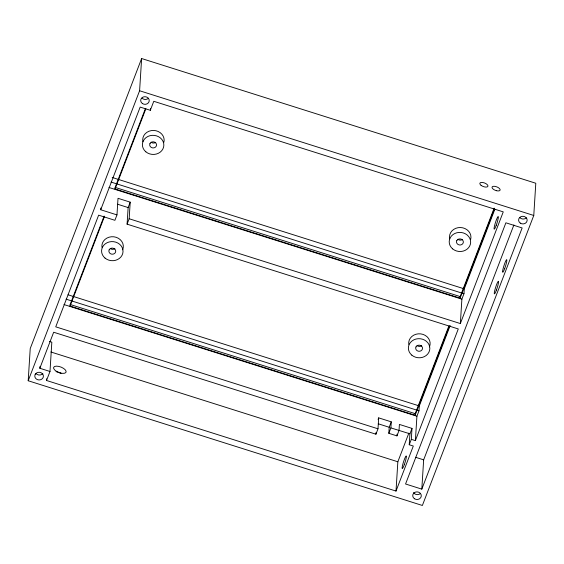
<?xml version="1.0" encoding="UTF-8"?>
<svg xmlns="http://www.w3.org/2000/svg" width="564" height="564" viewBox="0 0 564 564"><rect width="100%" height="100%" fill="white"/><g stroke="black" fill="none" stroke-linecap="round" stroke-linejoin="round"><path stroke-width="0.85" d="M28.2 380.749L30.23 348.531L141.627 58.529L535.8 183.251L533.77 215.469L422.373 505.471L28.2 380.749L139.597 90.748L141.627 58.529M378.084 419.412L378.684 417.868L391.275 421.851L389.202 427.258L388.822 433.307L396.95 435.88L399.023 430.48L399.404 424.424L412.002 428.407L409.929 433.815L409.238 444.749L413.306 446.032L396.006 491.068L46.53 380.488L49.992 371.479L39.832 368.264L39.938 366.544M46.53 380.488L46.636 378.761M49.992 371.479L51.832 342.193L49.491 341.453M449.402 325.985L415.118 415.231L70.063 306.048L70.162 304.489L104.128 216.061M39.832 368.264L53.672 332.238L375.92 434.202L377.993 428.802L55.744 326.838L98.644 215.159L114.901 220.305L116.974 214.898L100.716 209.759L100.829 208.01M494.374 208.906L460.09 298.144L115.042 188.968L115.141 187.403L145.329 108.81M116.974 214.898L118.017 198.302L130.206 202.159L129.163 218.754L127.09 224.162L458.278 328.953L415.379 440.632L411.318 439.342L412.002 428.407M127.09 224.162L128.134 207.566L130.206 202.159M100.716 209.759L140.161 107.09L150.32 110.297L150.426 108.577M375.92 434.202L376.026 432.525M377.993 428.802L378.684 417.868M388.822 433.307L390.894 427.907L391.275 421.851M396.95 435.88L397.056 434.153M396.006 491.068L397.846 461.775L408.858 433.124M415.118 415.231L415.217 413.666L448.866 326.062M415.379 440.632L416.916 416.225L418.989 410.818L419.299 405.939L450.171 325.569M421.816 489.129L522.144 227.955L505.887 222.808L405.558 483.99L421.816 489.129L423.656 459.843L513.889 224.944M460.09 298.144L460.189 296.586L494.156 208.158M129.163 218.754L460.351 323.553L461.888 299.146L463.968 293.738L464.271 288.86L494.825 209.314M70.063 306.048L104.347 216.809M115.042 188.968L145.864 108.732M150.32 110.297L153.775 101.294L503.25 211.874L460.351 323.553M409.238 444.749L411.318 439.342M139.597 90.748L533.77 215.469M112.18 177.456L464.271 288.86M111.037 182.066L463.968 293.738M115.141 187.403L460.189 296.586M108.958 187.474L461.888 299.146M117.566 204.224L128.134 207.566M68.047 294.796L419.299 405.939M66.066 299.146L418.989 410.818M70.162 304.489L415.217 413.666M63.986 304.553L416.916 416.225M378.282 423.804L389.202 427.258M390.894 427.907L409.929 433.815M415.527 457.27L423.656 459.843M50.894 351.992L397.846 461.775M142.903 141.719A10.737 9.56 3.6 0 1 153.577 130.439A10.737 9.56 3.6 0 1 163.891 142.255M155.692 142.332A3.433 3.06 3.6 0 1 151.096 142.213M449.705 238.798A10.737 9.56 3.6 0 1 460.386 227.518A10.737 9.56 3.6 0 1 470.7 239.333M462.494 239.411A3.433 3.06 3.6 0 1 457.905 239.291M101.957 247.335A10.737 9.56 3.6 0 1 113.879 236.795A10.737 9.56 3.6 0 1 122.635 249.803M114.866 248.604A3.433 3.06 3.6 0 1 110.269 248.484M408.766 344.407A10.737 9.56 3.6 0 1 420.681 333.874A10.737 9.56 3.6 0 1 429.444 346.881M421.675 345.683A3.433 3.06 3.6 0 1 417.078 345.563M56.005 371.676A6.655 2.919 21 0 1 61.081 373.544M148.417 98.284A4.293 3.821 3.6 0 1 142.036 98.122M526.332 217.859A4.293 3.821 3.6 0 1 519.952 217.697M420.469 493.451A4.293 3.821 3.6 0 1 413.574 492.626M42.836 373.565A4.293 3.821 3.6 0 1 35.892 373.389M35.201 374.461L34.912 375.208A4.293 3.821 3.6 0 0 37.71 379.713A4.293 3.821 3.6 0 0 42.991 377.767L43.28 377.013A4.293 3.821 3.6 0 0 40.481 372.508A4.293 3.821 3.6 0 0 35.201 374.461M109.183 249.831L108.951 250.43A3.433 3.06 3.6 0 0 113.082 254.145A3.433 3.06 3.6 0 0 114.957 249.253A3.433 3.06 3.6 0 0 109.183 249.831M150.003 143.559L149.77 144.158A3.433 3.06 3.6 0 0 153.909 147.867A3.433 3.06 3.6 0 0 155.784 142.981A3.433 3.06 3.6 0 0 150.003 143.559M415.985 346.909L415.76 347.509A3.433 3.06 3.6 0 0 419.891 351.217A3.433 3.06 3.6 0 0 421.766 346.331A3.433 3.06 3.6 0 0 415.985 346.909M456.812 240.631L456.579 241.237A3.433 3.06 3.6 0 0 460.71 244.945A3.433 3.06 3.6 0 0 462.593 240.06A3.433 3.06 3.6 0 0 456.812 240.631M404.275 464.708L403.824 465.878A6.655 0.818 -72.4 0 1 402.52 465.42A6.655 0.818 -72.4 0 1 406.158 455.945A6.655 0.818 -72.4 0 1 404.275 464.708M496.228 225.325L495.777 226.495A6.655 0.818 -72.4 0 1 494.473 226.03A6.655 0.818 -72.4 0 1 498.111 216.562A6.655 0.818 -72.4 0 1 496.228 225.325M496.44 290.037L495.989 291.207A6.655 0.818 -72.4 0 1 494.684 290.742A6.655 0.818 -72.4 0 1 498.322 281.274A6.655 0.818 -72.4 0 1 496.44 290.037M504.738 268.422L504.294 269.592A6.655 0.818 -72.4 0 1 502.989 269.127A6.655 0.818 -72.4 0 1 506.627 259.659A6.655 0.818 -72.4 0 1 504.738 268.422M496.39 190.688L495.544 190.421A4.293 1.882 21 0 1 492.71 186.487A4.293 1.882 21 0 1 499.598 188.665A4.293 1.882 21 0 1 496.39 190.688M60.313 372.98L59.001 372.564A6.655 2.919 21 0 1 54.602 366.473A6.655 2.919 21 0 1 65.29 369.85A6.655 2.919 21 0 1 60.313 372.98M145.829 151.801A10.737 9.56 3.6 0 0 163.588 147.133A10.737 9.56 3.6 0 0 149.946 135.705A10.737 9.56 3.6 0 0 145.829 151.801M452.638 248.879A10.737 9.56 3.6 0 0 470.39 244.212A10.737 9.56 3.6 0 0 456.755 232.784A10.737 9.56 3.6 0 0 452.638 248.879M105.01 258.072A10.737 9.56 3.6 0 0 122.762 253.412A10.737 9.56 3.6 0 0 109.127 241.977A10.737 9.56 3.6 0 0 105.01 258.072M411.812 355.151A10.737 9.56 3.6 0 0 429.571 350.484A10.737 9.56 3.6 0 0 415.936 339.056A10.737 9.56 3.6 0 0 411.812 355.151M481.085 185.344A4.293 1.882 21 0 0 487.846 186.416A4.293 1.882 21 0 0 482.763 182.496A4.293 1.882 21 0 0 481.085 185.344M142.389 103.55A4.293 3.821 3.6 0 0 149.22 101.034A4.293 3.821 3.6 0 0 143.27 96.987A4.293 3.821 3.6 0 0 142.389 103.55M520.304 223.132A4.293 3.821 3.6 0 0 527.143 220.609A4.293 3.821 3.6 0 0 521.185 216.569A4.293 3.821 3.6 0 0 520.304 223.132M414.441 498.724A4.293 3.821 3.6 0 0 421.28 496.2A4.293 3.821 3.6 0 0 415.323 492.153A4.293 3.821 3.6 0 0 414.441 498.724"/></g></svg>
